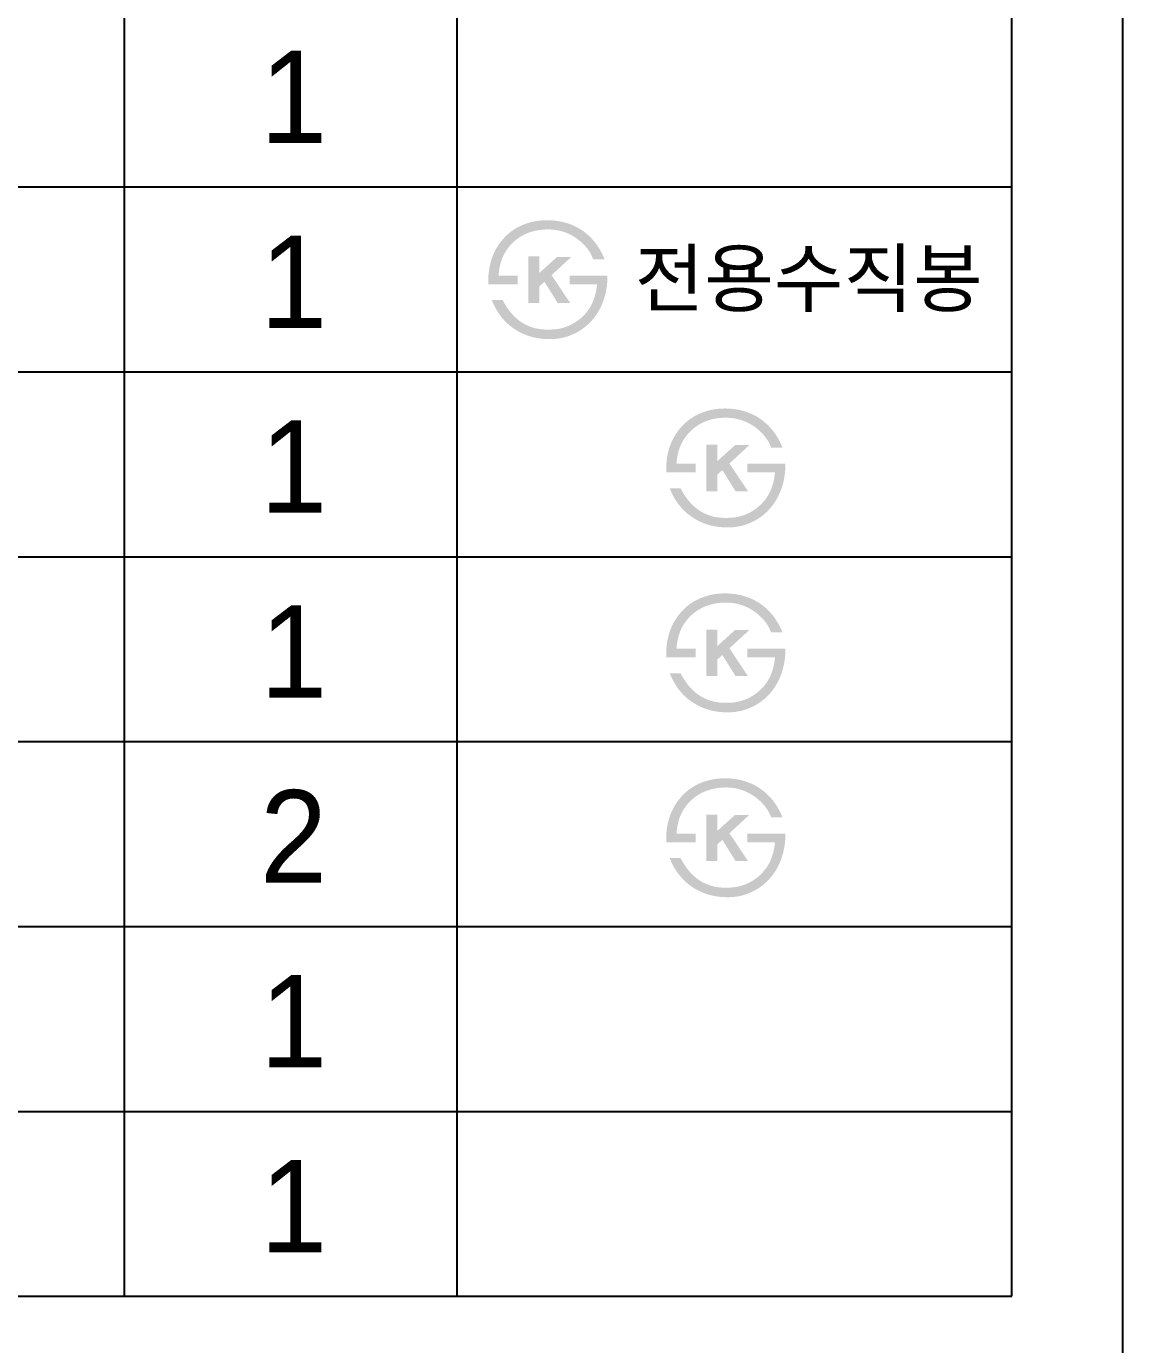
# Model space of a CAD drawing. Header units: millimetres. Extents: x 0 to 5952, y -67 to 2530.
# Drawn here: x 3655.6 to 3952.1, y 1836.9 to 2193.4 of the extents above; entities that cross this region are included whole.
import ezdxf
from ezdxf.enums import TextEntityAlignment as Align

# ---------------------------------------------------------------- set-up
doc = ezdxf.new("R2010")
doc.units = ezdxf.units.MM
doc.header["$MEASUREMENT"] = 0
doc.layers.add('TEXT', color=7, linetype='Continuous')
doc.layers.add('도각라인', color=255, linetype='Continuous')
doc.styles.add('타이틀', font='H2GTRM.TTF', dxfattribs={"height": 25})

msp = doc.modelspace()

# ---------------------------------------------------------------- hatches: boundary and pattern name
at = {"layer": 'TEXT'}
for points in [[(3780.55, 2123.71), (3780.53, 2124.12), (3780.52, 2124.53), (3780.52, 2124.94), (3780.52, 2125.35), (3780.54, 2125.75), (3780.56, 2126.15), (3780.59, 2126.55), (3780.63, 2126.95), (3780.68, 2127.34), (3780.74, 2127.74), (3780.81, 2128.13), (3780.88, 2128.52), (3780.96, 2128.91), (3781.06, 2129.29), (3781.15, 2129.68), (3781.26, 2130.06), (3781.38, 2130.45), (3781.51, 2130.83), (3781.65, 2131.2), (3781.8, 2131.57), (3781.95, 2131.93), (3782.11, 2132.29), (3782.29, 2132.64), (3782.46, 2132.99), (3782.65, 2133.33), (3782.85, 2133.66), (3783.05, 2133.99), (3783.26, 2134.31), (3783.48, 2134.63), (3783.71, 2134.94), (3783.95, 2135.24), (3784.45, 2135.86), (3784.72, 2136.16), (3785, 2136.46), (3785.28, 2136.75), (3785.57, 2137.02), (3785.86, 2137.29), (3786.17, 2137.55), (3786.48, 2137.8), (3786.8, 2138.05), (3787.12, 2138.28), (3787.45, 2138.5), (3787.79, 2138.72), (3788.14, 2138.92), (3788.49, 2139.12), (3788.85, 2139.31), (3789.22, 2139.48), (3789.62, 2139.66), (3790.03, 2139.84), (3790.44, 2139.99), (3790.87, 2140.14), (3791.29, 2140.28), (3791.73, 2140.4), (3792.16, 2140.52), (3792.61, 2140.62), (3793.06, 2140.71), (3793.52, 2140.79), (3793.98, 2140.86), (3794.45, 2140.91), (3794.93, 2140.96), (3795.41, 2140.99), (3795.9, 2141.01), (3796.39, 2141.02), (3797.15, 2141), (3797.53, 2140.98), (3797.9, 2140.95), (3798.27, 2140.92), (3798.63, 2140.88), (3798.99, 2140.83), (3799.35, 2140.78), (3799.7, 2140.72), (3800.05, 2140.66), (3800.39, 2140.59), (3800.73, 2140.51), (3801.07, 2140.42), (3801.4, 2140.33), (3801.73, 2140.24), (3802.06, 2140.13), (3802.38, 2140.02), (3802.7, 2139.91), (3803.01, 2139.79), (3803.32, 2139.66), (3803.63, 2139.52), (3803.93, 2139.38), (3804.23, 2139.23), (3804.53, 2139.08), (3804.82, 2138.92), (3805.11, 2138.75), (3805.39, 2138.58), (3805.67, 2138.4), (3805.95, 2138.22), (3806.22, 2138.02), (3806.49, 2137.82), (3806.75, 2137.62), (3807.17, 2137.27), (3807.58, 2136.92), (3807.98, 2136.54), (3808.36, 2136.16), (3808.73, 2135.76), (3809.09, 2135.35), (3809.43, 2134.92), (3809.76, 2134.48), (3810.08, 2134.02), (3810.39, 2133.55), (3810.69, 2133.07), (3810.97, 2132.58), (3811.24, 2132.07), (3811.49, 2131.54), (3811.74, 2131), (3811.97, 2130.45), (3811.97, 2130.45), (3808.87, 2130.45), (3808.87, 2130.45), (3808.81, 2130.63), (3808.74, 2130.8), (3808.67, 2130.98), (3808.6, 2131.15), (3808.52, 2131.32), (3808.44, 2131.49), (3808.36, 2131.66), (3808.27, 2131.83), (3808.18, 2132), (3808.09, 2132.17), (3807.99, 2132.33), (3807.88, 2132.5), (3807.78, 2132.67), (3807.67, 2132.83), (3807.55, 2132.99), (3807.43, 2133.15), (3807.31, 2133.32), (3807.18, 2133.48), (3806.92, 2133.79), (3806.64, 2134.11), (3806.34, 2134.42), (3806.03, 2134.73), (3805.7, 2135.03), (3805.36, 2135.33), (3805, 2135.63), (3804.77, 2135.81), (3804.54, 2135.98), (3804.3, 2136.15), (3804.07, 2136.31), (3803.83, 2136.46), (3803.59, 2136.61), (3803.35, 2136.76), (3803.1, 2136.89), (3802.86, 2137.03), (3802.61, 2137.15), (3802.36, 2137.28), (3802.1, 2137.39), (3801.85, 2137.5), (3801.6, 2137.61), (3801.34, 2137.7), (3801.08, 2137.8), (3800.82, 2137.89), (3800.55, 2137.97), (3800.29, 2138.04), (3800.02, 2138.11), (3799.75, 2138.18), (3799.48, 2138.24), (3799.21, 2138.29), (3798.93, 2138.34), (3798.66, 2138.38), (3798.38, 2138.42), (3798.1, 2138.45), (3797.81, 2138.47), (3797.53, 2138.49), (3797.24, 2138.51), (3796.96, 2138.52), (3796.67, 2138.52), (3796.32, 2138.52), (3795.97, 2138.51), (3795.63, 2138.49), (3795.3, 2138.47), (3794.97, 2138.44), (3794.64, 2138.4), (3794.31, 2138.36), (3793.99, 2138.31), (3793.67, 2138.26), (3793.36, 2138.19), (3793.05, 2138.13), (3792.74, 2138.05), (3792.44, 2137.97), (3792.14, 2137.88), (3791.84, 2137.79), (3791.55, 2137.69), (3791.26, 2137.58), (3790.98, 2137.46), (3790.7, 2137.34), (3790.42, 2137.22), (3790.15, 2137.08), (3789.88, 2136.94), (3789.61, 2136.79), (3789.35, 2136.64), (3789.09, 2136.48), (3788.84, 2136.32), (3788.59, 2136.14), (3788.34, 2135.96), (3788.1, 2135.78), (3787.86, 2135.58), (3787.62, 2135.39), (3787.39, 2135.18), (3787.16, 2134.96), (3786.93, 2134.74), (3786.71, 2134.51), (3786.5, 2134.28), (3786.29, 2134.05), (3786.09, 2133.81), (3785.9, 2133.56), (3785.72, 2133.32), (3785.54, 2133.06), (3785.36, 2132.81), (3785.2, 2132.55), (3785.04, 2132.28), (3784.89, 2132.01), (3784.74, 2131.74), (3784.61, 2131.46), (3784.47, 2131.18), (3784.35, 2130.89), (3784.23, 2130.6), (3784.12, 2130.3), (3784.02, 2130), (3783.92, 2129.7), (3783.83, 2129.39), (3783.75, 2129.07), (3783.67, 2128.76), (3783.6, 2128.44), (3783.54, 2128.11), (3783.48, 2127.78), (3783.43, 2127.44), (3783.39, 2127.11), (3783.35, 2126.76), (3783.32, 2126.41), (3783.3, 2126.06), (3783.3, 2126.06), (3788.48, 2126.06), (3788.48, 2126.06), (3788.48, 2126.06), (3788.48, 2123.71), (3788.48, 2123.71), (3788.48, 2123.71), (3780.55, 2123.71)], [(3794.31, 2126.75), (3799.11, 2131.1), (3802.98, 2131.1), (3797.61, 2126.15), (3802.64, 2118.65), (3799.26, 2118.65), (3795.7, 2124.35), (3794.31, 2123.11), (3794.31, 2118.65), (3791.36, 2118.65), (3791.36, 2131.22), (3794.31, 2131.22)], [(3812.72, 2126.06), (3812.72, 2125.62), (3812.72, 2125.19), (3812.7, 2124.75), (3812.68, 2124.32), (3812.65, 2123.89), (3812.61, 2123.46), (3812.55, 2123.04), (3812.49, 2122.62), (3812.42, 2122.2), (3812.34, 2121.78), (3812.25, 2121.37), (3812.16, 2120.95), (3812.05, 2120.55), (3811.93, 2120.14), (3811.8, 2119.74), (3811.67, 2119.33), (3811.53, 2118.95), (3811.38, 2118.57), (3811.22, 2118.19), (3811.06, 2117.82), (3810.89, 2117.46), (3810.71, 2117.1), (3810.52, 2116.75), (3810.33, 2116.41), (3810.12, 2116.07), (3809.91, 2115.73), (3809.69, 2115.41), (3809.47, 2115.08), (3809.23, 2114.77), (3808.99, 2114.46), (3808.74, 2114.15), (3808.48, 2113.86), (3808.21, 2113.56), (3807.94, 2113.28), (3807.65, 2113), (3807.37, 2112.74), (3807.08, 2112.48), (3806.78, 2112.23), (3806.48, 2111.99), (3806.17, 2111.76), (3805.85, 2111.53), (3805.53, 2111.32), (3805.21, 2111.11), (3804.88, 2110.91), (3804.54, 2110.72), (3804.2, 2110.54), (3803.85, 2110.37), (3803.49, 2110.2), (3803.13, 2110.04), (3802.76, 2109.89), (3802.38, 2109.74), (3802.01, 2109.61), (3801.63, 2109.49), (3801.25, 2109.38), (3800.86, 2109.28), (3800.48, 2109.19), (3800.09, 2109.11), (3799.69, 2109.04), (3799.3, 2108.98), (3798.9, 2108.94), (3798.5, 2108.9), (3798.09, 2108.87), (3797.68, 2108.86), (3797.27, 2108.85), (3796.61, 2108.86), (3795.95, 2108.88), (3795.31, 2108.93), (3794.67, 2109), (3794.05, 2109.09), (3793.74, 2109.14), (3793.43, 2109.2), (3793.13, 2109.26), (3792.83, 2109.33), (3792.53, 2109.4), (3792.24, 2109.48), (3791.95, 2109.56), (3791.66, 2109.65), (3791.37, 2109.74), (3791.08, 2109.84), (3790.8, 2109.94), (3790.52, 2110.05), (3790.24, 2110.16), (3789.97, 2110.28), (3789.7, 2110.41), (3789.43, 2110.53), (3789.16, 2110.67), (3788.89, 2110.81), (3788.63, 2110.95), (3788.37, 2111.1), (3788.12, 2111.26), (3787.59, 2111.59), (3787.33, 2111.77), (3787.07, 2111.95), (3786.82, 2112.14), (3786.57, 2112.33), (3786.32, 2112.53), (3786.08, 2112.74), (3785.84, 2112.94), (3785.61, 2113.16), (3785.38, 2113.37), (3785.16, 2113.6), (3784.94, 2113.82), (3784.72, 2114.06), (3784.51, 2114.29), (3784.3, 2114.54), (3784.1, 2114.78), (3783.9, 2115.04), (3783.71, 2115.29), (3783.52, 2115.56), (3783.34, 2115.82), (3783.16, 2116.09), (3782.98, 2116.37), (3782.81, 2116.65), (3782.64, 2116.94), (3782.48, 2117.23), (3782.32, 2117.53), (3782.16, 2117.83), (3782.01, 2118.13), (3781.72, 2118.76), (3781.45, 2119.41), (3781.45, 2119.41), (3784.4, 2119.41), (3784.4, 2119.41), (3784.63, 2118.98), (3784.86, 2118.57), (3785.1, 2118.17), (3785.34, 2117.78), (3785.59, 2117.4), (3785.85, 2117.03), (3786.11, 2116.68), (3786.37, 2116.33), (3786.64, 2116), (3786.91, 2115.68), (3787.19, 2115.37), (3787.48, 2115.08), (3787.77, 2114.79), (3788.07, 2114.52), (3788.37, 2114.26), (3788.67, 2114.01), (3788.9, 2113.83), (3789.13, 2113.67), (3789.36, 2113.51), (3789.59, 2113.35), (3789.83, 2113.2), (3790.07, 2113.06), (3790.31, 2112.92), (3790.56, 2112.79), (3790.81, 2112.67), (3791.06, 2112.55), (3791.31, 2112.43), (3791.57, 2112.33), (3791.83, 2112.23), (3792.09, 2112.13), (3792.36, 2112.04), (3792.63, 2111.96), (3792.9, 2111.88), (3793.17, 2111.81), (3793.45, 2111.75), (3793.73, 2111.69), (3794.01, 2111.64), (3794.29, 2111.59), (3794.58, 2111.55), (3794.87, 2111.52), (3795.16, 2111.49), (3795.46, 2111.46), (3795.76, 2111.45), (3796.06, 2111.44), (3796.36, 2111.43), (3796.67, 2111.43), (3796.98, 2111.44), (3797.84, 2111.47), (3798.11, 2111.48), (3798.38, 2111.5), (3798.65, 2111.52), (3798.92, 2111.55), (3799.18, 2111.59), (3799.45, 2111.63), (3799.71, 2111.68), (3799.97, 2111.73), (3800.23, 2111.79), (3800.49, 2111.86), (3800.74, 2111.93), (3800.99, 2112), (3801.25, 2112.08), (3801.5, 2112.17), (3801.75, 2112.26), (3801.99, 2112.36), (3802.24, 2112.46), (3802.48, 2112.57), (3802.72, 2112.68), (3802.96, 2112.8), (3803.2, 2112.93), (3803.44, 2113.06), (3803.67, 2113.19), (3803.91, 2113.34), (3804.14, 2113.48), (3804.37, 2113.64), (3804.6, 2113.8), (3804.82, 2113.96), (3805.05, 2114.13), (3805.27, 2114.31), (3805.53, 2114.52), (3805.78, 2114.74), (3806.02, 2114.97), (3806.25, 2115.2), (3806.48, 2115.44), (3806.7, 2115.68), (3806.91, 2115.92), (3807.12, 2116.17), (3807.32, 2116.43), (3807.51, 2116.69), (3807.7, 2116.96), (3807.87, 2117.23), (3808.04, 2117.5), (3808.21, 2117.79), (3808.36, 2118.07), (3808.51, 2118.36), (3808.65, 2118.66), (3808.79, 2118.96), (3808.91, 2119.27), (3809.03, 2119.58), (3809.15, 2119.9), (3809.25, 2120.22), (3809.35, 2120.54), (3809.44, 2120.88), (3809.53, 2121.21), (3809.61, 2121.55), (3809.68, 2121.9), (3809.74, 2122.25), (3809.79, 2122.61), (3809.84, 2122.97), (3809.88, 2123.34), (3809.92, 2123.71), (3809.92, 2123.71), (3802.49, 2123.71), (3802.49, 2123.71), (3802.49, 2123.71), (3802.49, 2126.06), (3802.49, 2126.06), (3802.49, 2126.06), (3812.72, 2126.06)], [(3828.67, 2072.79), (3828.66, 2073.2), (3828.64, 2073.61), (3828.64, 2074.02), (3828.65, 2074.42), (3828.66, 2074.83), (3828.69, 2075.23), (3828.72, 2075.63), (3828.76, 2076.03), (3828.81, 2076.42), (3828.87, 2076.82), (3828.93, 2077.21), (3829.01, 2077.6), (3829.09, 2077.99), (3829.18, 2078.37), (3829.28, 2078.76), (3829.39, 2079.14), (3829.51, 2079.52), (3829.64, 2079.9), (3829.78, 2080.28), (3829.92, 2080.65), (3830.08, 2081.01), (3830.24, 2081.37), (3830.41, 2081.72), (3830.59, 2082.07), (3830.78, 2082.41), (3830.97, 2082.74), (3831.17, 2083.07), (3831.39, 2083.39), (3831.61, 2083.71), (3831.83, 2084.02), (3832.07, 2084.32), (3832.58, 2084.94), (3832.84, 2085.24), (3833.12, 2085.54), (3833.4, 2085.83), (3833.69, 2086.1), (3833.99, 2086.37), (3834.29, 2086.63), (3834.6, 2086.88), (3834.92, 2087.12), (3835.25, 2087.36), (3835.58, 2087.58), (3835.92, 2087.79), (3836.26, 2088), (3836.62, 2088.2), (3836.98, 2088.38), (3837.34, 2088.56), (3837.75, 2088.74), (3838.15, 2088.91), (3838.57, 2089.07), (3838.99, 2089.22), (3839.42, 2089.36), (3839.85, 2089.48), (3840.29, 2089.59), (3840.73, 2089.7), (3841.19, 2089.79), (3841.64, 2089.87), (3842.11, 2089.93), (3842.58, 2089.99), (3843.05, 2090.03), (3843.53, 2090.07), (3844.02, 2090.09), (3844.52, 2090.1), (3845.28, 2090.08), (3845.65, 2090.06), (3846.02, 2090.03), (3846.39, 2090), (3846.75, 2089.96), (3847.11, 2089.91), (3847.47, 2089.86), (3847.82, 2089.8), (3848.17, 2089.74), (3848.52, 2089.66), (3848.86, 2089.59), (3849.19, 2089.5), (3849.53, 2089.41), (3849.86, 2089.32), (3850.18, 2089.21), (3850.5, 2089.1), (3850.82, 2088.99), (3851.14, 2088.87), (3851.45, 2088.74), (3851.75, 2088.6), (3852.06, 2088.46), (3852.36, 2088.31), (3852.65, 2088.16), (3852.94, 2088), (3853.23, 2087.83), (3853.51, 2087.66), (3853.79, 2087.48), (3854.07, 2087.29), (3854.34, 2087.1), (3854.61, 2086.9), (3854.88, 2086.7), (3855.3, 2086.35), (3855.71, 2086), (3856.1, 2085.62), (3856.48, 2085.24), (3856.85, 2084.84), (3857.21, 2084.42), (3857.56, 2084), (3857.89, 2083.56), (3858.21, 2083.1), (3858.52, 2082.63), (3858.81, 2082.15), (3859.09, 2081.65), (3859.36, 2081.14), (3859.62, 2080.62), (3859.86, 2080.08), (3860.09, 2079.53), (3860.09, 2079.53), (3856.99, 2079.53), (3856.99, 2079.53), (3856.93, 2079.71), (3856.87, 2079.88), (3856.8, 2080.06), (3856.73, 2080.23), (3856.65, 2080.4), (3856.57, 2080.57), (3856.49, 2080.74), (3856.4, 2080.91), (3856.31, 2081.08), (3856.21, 2081.25), (3856.11, 2081.41), (3856.01, 2081.58), (3855.9, 2081.74), (3855.79, 2081.91), (3855.67, 2082.07), (3855.56, 2082.23), (3855.43, 2082.39), (3855.31, 2082.55), (3855.04, 2082.87), (3854.76, 2083.19), (3854.47, 2083.5), (3854.15, 2083.81), (3853.83, 2084.11), (3853.48, 2084.41), (3853.13, 2084.71), (3852.9, 2084.89), (3852.66, 2085.06), (3852.43, 2085.23), (3852.19, 2085.39), (3851.95, 2085.54), (3851.71, 2085.69), (3851.47, 2085.84), (3851.23, 2085.97), (3850.98, 2086.11), (3850.73, 2086.23), (3850.48, 2086.35), (3850.23, 2086.47), (3849.98, 2086.58), (3849.72, 2086.68), (3849.46, 2086.78), (3849.2, 2086.88), (3848.94, 2086.96), (3848.68, 2087.05), (3848.41, 2087.12), (3848.14, 2087.19), (3847.88, 2087.26), (3847.6, 2087.32), (3847.33, 2087.37), (3847.06, 2087.42), (3846.78, 2087.46), (3846.5, 2087.5), (3846.22, 2087.53), (3845.94, 2087.55), (3845.65, 2087.57), (3845.37, 2087.59), (3845.08, 2087.6), (3844.79, 2087.6), (3844.44, 2087.6), (3844.1, 2087.59), (3843.76, 2087.57), (3843.42, 2087.55), (3843.09, 2087.52), (3842.76, 2087.48), (3842.44, 2087.44), (3842.11, 2087.39), (3841.8, 2087.33), (3841.48, 2087.27), (3841.17, 2087.2), (3840.86, 2087.13), (3840.56, 2087.05), (3840.26, 2086.96), (3839.97, 2086.86), (3839.67, 2086.76), (3839.39, 2086.66), (3839.1, 2086.54), (3838.82, 2086.42), (3838.55, 2086.29), (3838.27, 2086.16), (3838, 2086.02), (3837.74, 2085.87), (3837.48, 2085.72), (3837.22, 2085.56), (3836.96, 2085.39), (3836.71, 2085.22), (3836.47, 2085.04), (3836.22, 2084.86), (3835.98, 2084.66), (3835.75, 2084.46), (3835.52, 2084.26), (3835.28, 2084.04), (3835.06, 2083.82), (3834.84, 2083.59), (3834.62, 2083.36), (3834.42, 2083.13), (3834.22, 2082.89), (3834.03, 2082.64), (3833.84, 2082.39), (3833.66, 2082.14), (3833.49, 2081.89), (3833.32, 2081.62), (3833.16, 2081.36), (3833.01, 2081.09), (3832.87, 2080.82), (3832.73, 2080.54), (3832.6, 2080.25), (3832.47, 2079.97), (3832.36, 2079.68), (3832.25, 2079.38), (3832.14, 2079.08), (3832.05, 2078.78), (3831.95, 2078.47), (3831.87, 2078.15), (3831.79, 2077.84), (3831.72, 2077.51), (3831.66, 2077.19), (3831.61, 2076.86), (3831.56, 2076.52), (3831.51, 2076.18), (3831.48, 2075.84), (3831.45, 2075.49), (3831.43, 2075.14), (3831.43, 2075.14), (3836.6, 2075.14), (3836.6, 2075.14), (3836.6, 2075.14), (3836.6, 2072.79), (3836.6, 2072.79), (3836.6, 2072.79), (3828.68, 2072.79)], [(3842.43, 2075.83), (3847.24, 2080.18), (3851.1, 2080.18), (3845.73, 2075.23), (3850.76, 2067.72), (3847.39, 2067.72), (3843.82, 2073.43), (3842.43, 2072.19), (3842.43, 2067.72), (3839.48, 2067.72), (3839.48, 2080.29), (3842.43, 2080.29)], [(3860.84, 2075.14), (3860.85, 2074.7), (3860.84, 2074.26), (3860.83, 2073.83), (3860.81, 2073.4), (3860.77, 2072.97), (3860.73, 2072.54), (3860.68, 2072.12), (3860.62, 2071.69), (3860.55, 2071.28), (3860.47, 2070.86), (3860.38, 2070.44), (3860.28, 2070.03), (3860.17, 2069.62), (3860.06, 2069.22), (3859.93, 2068.81), (3859.79, 2068.41), (3859.65, 2068.03), (3859.5, 2067.65), (3859.35, 2067.27), (3859.19, 2066.9), (3859.01, 2066.54), (3858.83, 2066.18), (3858.65, 2065.83), (3858.45, 2065.49), (3858.25, 2065.15), (3858.04, 2064.81), (3857.82, 2064.49), (3857.59, 2064.16), (3857.36, 2063.85), (3857.11, 2063.54), (3856.86, 2063.23), (3856.6, 2062.93), (3856.33, 2062.64), (3856.06, 2062.36), (3855.78, 2062.08), (3855.49, 2061.82), (3855.2, 2061.56), (3854.9, 2061.31), (3854.6, 2061.07), (3854.29, 2060.84), (3853.98, 2060.61), (3853.66, 2060.4), (3853.33, 2060.19), (3853, 2059.99), (3852.66, 2059.8), (3852.32, 2059.62), (3851.97, 2059.45), (3851.62, 2059.28), (3851.25, 2059.12), (3850.88, 2058.97), (3850.51, 2058.82), (3850.13, 2058.69), (3849.75, 2058.57), (3849.37, 2058.46), (3848.99, 2058.36), (3848.6, 2058.27), (3848.21, 2058.19), (3847.82, 2058.12), (3847.42, 2058.06), (3847.02, 2058.02), (3846.62, 2057.98), (3846.22, 2057.95), (3845.81, 2057.94), (3845.4, 2057.93), (3844.73, 2057.94), (3844.08, 2057.96), (3843.43, 2058.01), (3842.8, 2058.08), (3842.17, 2058.17), (3841.86, 2058.22), (3841.56, 2058.28), (3841.26, 2058.34), (3840.96, 2058.4), (3840.66, 2058.48), (3840.36, 2058.55), (3840.07, 2058.64), (3839.78, 2058.73), (3839.49, 2058.82), (3839.21, 2058.92), (3838.92, 2059.02), (3838.64, 2059.13), (3838.37, 2059.24), (3838.09, 2059.36), (3837.82, 2059.48), (3837.55, 2059.61), (3837.28, 2059.75), (3837.02, 2059.89), (3836.76, 2060.03), (3836.5, 2060.18), (3836.24, 2060.34), (3835.72, 2060.67), (3835.45, 2060.85), (3835.2, 2061.03), (3834.94, 2061.22), (3834.69, 2061.41), (3834.45, 2061.61), (3834.2, 2061.81), (3833.97, 2062.02), (3833.73, 2062.24), (3833.51, 2062.45), (3833.28, 2062.68), (3833.06, 2062.9), (3832.85, 2063.14), (3832.64, 2063.37), (3832.43, 2063.62), (3832.23, 2063.86), (3832.03, 2064.12), (3831.84, 2064.37), (3831.65, 2064.63), (3831.46, 2064.9), (3831.28, 2065.17), (3831.1, 2065.45), (3830.93, 2065.73), (3830.76, 2066.02), (3830.6, 2066.31), (3830.44, 2066.61), (3830.29, 2066.91), (3830.13, 2067.21), (3829.85, 2067.84), (3829.58, 2068.49), (3829.58, 2068.49), (3832.53, 2068.49), (3832.53, 2068.49), (3832.75, 2068.06), (3832.99, 2067.65), (3833.23, 2067.25), (3833.47, 2066.86), (3833.72, 2066.48), (3833.97, 2066.11), (3834.23, 2065.75), (3834.49, 2065.41), (3834.76, 2065.08), (3835.04, 2064.76), (3835.32, 2064.45), (3835.6, 2064.15), (3835.89, 2063.87), (3836.19, 2063.6), (3836.49, 2063.33), (3836.8, 2063.08), (3837.02, 2062.91), (3837.25, 2062.74), (3837.48, 2062.58), (3837.72, 2062.43), (3837.96, 2062.28), (3838.2, 2062.14), (3838.44, 2062), (3838.68, 2061.87), (3838.93, 2061.74), (3839.18, 2061.63), (3839.44, 2061.51), (3839.7, 2061.41), (3839.95, 2061.31), (3840.22, 2061.21), (3840.48, 2061.12), (3840.75, 2061.04), (3841.02, 2060.96), (3841.29, 2060.89), (3841.57, 2060.83), (3841.85, 2060.77), (3842.13, 2060.72), (3842.42, 2060.67), (3842.7, 2060.63), (3842.99, 2060.59), (3843.29, 2060.57), (3843.58, 2060.54), (3843.88, 2060.53), (3844.18, 2060.52), (3844.49, 2060.51), (3844.79, 2060.51), (3845.1, 2060.52), (3845.96, 2060.54), (3846.24, 2060.56), (3846.51, 2060.58), (3846.78, 2060.6), (3847.04, 2060.63), (3847.31, 2060.67), (3847.57, 2060.71), (3847.83, 2060.76), (3848.09, 2060.81), (3848.35, 2060.87), (3848.61, 2060.93), (3848.87, 2061), (3849.12, 2061.08), (3849.37, 2061.16), (3849.62, 2061.25), (3849.87, 2061.34), (3850.12, 2061.44), (3850.36, 2061.54), (3850.61, 2061.65), (3850.85, 2061.76), (3851.09, 2061.88), (3851.33, 2062.01), (3851.56, 2062.14), (3851.8, 2062.27), (3852.03, 2062.42), (3852.26, 2062.56), (3852.49, 2062.72), (3852.72, 2062.88), (3852.95, 2063.04), (3853.17, 2063.21), (3853.4, 2063.38), (3853.65, 2063.6), (3853.9, 2063.82), (3854.14, 2064.05), (3854.38, 2064.28), (3854.6, 2064.51), (3854.82, 2064.76), (3855.04, 2065), (3855.24, 2065.25), (3855.44, 2065.51), (3855.64, 2065.77), (3855.82, 2066.04), (3856, 2066.31), (3856.17, 2066.58), (3856.33, 2066.86), (3856.49, 2067.15), (3856.64, 2067.44), (3856.78, 2067.74), (3856.91, 2068.04), (3857.04, 2068.35), (3857.16, 2068.66), (3857.27, 2068.97), (3857.38, 2069.3), (3857.48, 2069.62), (3857.57, 2069.95), (3857.65, 2070.29), (3857.73, 2070.63), (3857.8, 2070.98), (3857.86, 2071.33), (3857.92, 2071.69), (3857.97, 2072.05), (3858.01, 2072.42), (3858.04, 2072.79), (3858.04, 2072.79), (3850.61, 2072.79), (3850.61, 2072.79), (3850.61, 2072.79), (3850.61, 2075.14), (3850.61, 2075.14), (3850.61, 2075.14), (3860.84, 2075.14)], [(3828.67, 2022.79), (3828.66, 2023.2), (3828.64, 2023.61), (3828.64, 2024.02), (3828.65, 2024.42), (3828.66, 2024.83), (3828.69, 2025.23), (3828.72, 2025.63), (3828.76, 2026.03), (3828.81, 2026.42), (3828.87, 2026.82), (3828.93, 2027.21), (3829.01, 2027.6), (3829.09, 2027.99), (3829.18, 2028.37), (3829.28, 2028.76), (3829.39, 2029.14), (3829.51, 2029.52), (3829.64, 2029.9), (3829.78, 2030.28), (3829.92, 2030.65), (3830.08, 2031.01), (3830.24, 2031.37), (3830.41, 2031.72), (3830.59, 2032.07), (3830.78, 2032.41), (3830.97, 2032.74), (3831.17, 2033.07), (3831.39, 2033.39), (3831.61, 2033.71), (3831.83, 2034.02), (3832.07, 2034.32), (3832.58, 2034.94), (3832.84, 2035.24), (3833.12, 2035.54), (3833.4, 2035.83), (3833.69, 2036.1), (3833.99, 2036.37), (3834.29, 2036.63), (3834.6, 2036.88), (3834.92, 2037.12), (3835.25, 2037.36), (3835.58, 2037.58), (3835.92, 2037.79), (3836.26, 2038), (3836.62, 2038.2), (3836.98, 2038.38), (3837.34, 2038.56), (3837.75, 2038.74), (3838.15, 2038.91), (3838.57, 2039.07), (3838.99, 2039.22), (3839.42, 2039.36), (3839.85, 2039.48), (3840.29, 2039.59), (3840.73, 2039.7), (3841.19, 2039.79), (3841.64, 2039.87), (3842.11, 2039.93), (3842.58, 2039.99), (3843.05, 2040.03), (3843.53, 2040.07), (3844.02, 2040.09), (3844.52, 2040.1), (3845.28, 2040.08), (3845.65, 2040.06), (3846.02, 2040.03), (3846.39, 2040), (3846.75, 2039.96), (3847.11, 2039.91), (3847.47, 2039.86), (3847.82, 2039.8), (3848.17, 2039.74), (3848.52, 2039.66), (3848.86, 2039.59), (3849.19, 2039.5), (3849.53, 2039.41), (3849.86, 2039.32), (3850.18, 2039.21), (3850.5, 2039.1), (3850.82, 2038.99), (3851.14, 2038.87), (3851.45, 2038.74), (3851.75, 2038.6), (3852.06, 2038.46), (3852.36, 2038.31), (3852.65, 2038.16), (3852.94, 2038), (3853.23, 2037.83), (3853.51, 2037.66), (3853.79, 2037.48), (3854.07, 2037.29), (3854.34, 2037.1), (3854.61, 2036.9), (3854.88, 2036.7), (3855.3, 2036.35), (3855.71, 2036), (3856.1, 2035.62), (3856.48, 2035.24), (3856.85, 2034.84), (3857.21, 2034.42), (3857.56, 2034), (3857.89, 2033.56), (3858.21, 2033.1), (3858.52, 2032.63), (3858.81, 2032.15), (3859.09, 2031.65), (3859.36, 2031.14), (3859.62, 2030.62), (3859.86, 2030.08), (3860.09, 2029.53), (3860.09, 2029.53), (3856.99, 2029.53), (3856.99, 2029.53), (3856.93, 2029.71), (3856.87, 2029.88), (3856.8, 2030.06), (3856.73, 2030.23), (3856.65, 2030.4), (3856.57, 2030.57), (3856.49, 2030.74), (3856.4, 2030.91), (3856.31, 2031.08), (3856.21, 2031.25), (3856.11, 2031.41), (3856.01, 2031.58), (3855.9, 2031.74), (3855.79, 2031.91), (3855.67, 2032.07), (3855.56, 2032.23), (3855.43, 2032.39), (3855.31, 2032.55), (3855.04, 2032.87), (3854.76, 2033.19), (3854.47, 2033.5), (3854.15, 2033.81), (3853.83, 2034.11), (3853.48, 2034.41), (3853.13, 2034.71), (3852.9, 2034.89), (3852.66, 2035.06), (3852.43, 2035.23), (3852.19, 2035.39), (3851.95, 2035.54), (3851.71, 2035.69), (3851.47, 2035.84), (3851.23, 2035.97), (3850.98, 2036.11), (3850.73, 2036.23), (3850.48, 2036.35), (3850.23, 2036.47), (3849.98, 2036.58), (3849.72, 2036.68), (3849.46, 2036.78), (3849.2, 2036.88), (3848.94, 2036.96), (3848.68, 2037.05), (3848.41, 2037.12), (3848.14, 2037.19), (3847.88, 2037.26), (3847.6, 2037.32), (3847.33, 2037.37), (3847.06, 2037.42), (3846.78, 2037.46), (3846.5, 2037.5), (3846.22, 2037.53), (3845.94, 2037.55), (3845.65, 2037.57), (3845.37, 2037.59), (3845.08, 2037.6), (3844.79, 2037.6), (3844.44, 2037.6), (3844.1, 2037.59), (3843.76, 2037.57), (3843.42, 2037.55), (3843.09, 2037.52), (3842.76, 2037.48), (3842.44, 2037.44), (3842.11, 2037.39), (3841.8, 2037.33), (3841.48, 2037.27), (3841.17, 2037.2), (3840.86, 2037.13), (3840.56, 2037.05), (3840.26, 2036.96), (3839.97, 2036.86), (3839.67, 2036.76), (3839.39, 2036.66), (3839.1, 2036.54), (3838.82, 2036.42), (3838.55, 2036.29), (3838.27, 2036.16), (3838, 2036.02), (3837.74, 2035.87), (3837.48, 2035.72), (3837.22, 2035.56), (3836.96, 2035.39), (3836.71, 2035.22), (3836.47, 2035.04), (3836.22, 2034.86), (3835.98, 2034.66), (3835.75, 2034.46), (3835.52, 2034.26), (3835.28, 2034.04), (3835.06, 2033.82), (3834.84, 2033.59), (3834.62, 2033.36), (3834.42, 2033.13), (3834.22, 2032.89), (3834.03, 2032.64), (3833.84, 2032.39), (3833.66, 2032.14), (3833.49, 2031.89), (3833.32, 2031.62), (3833.16, 2031.36), (3833.01, 2031.09), (3832.87, 2030.82), (3832.73, 2030.54), (3832.6, 2030.25), (3832.47, 2029.97), (3832.36, 2029.68), (3832.25, 2029.38), (3832.14, 2029.08), (3832.05, 2028.78), (3831.95, 2028.47), (3831.87, 2028.15), (3831.79, 2027.84), (3831.72, 2027.51), (3831.66, 2027.19), (3831.61, 2026.86), (3831.56, 2026.52), (3831.51, 2026.18), (3831.48, 2025.84), (3831.45, 2025.49), (3831.43, 2025.14), (3831.43, 2025.14), (3836.6, 2025.14), (3836.6, 2025.14), (3836.6, 2025.14), (3836.6, 2022.79), (3836.6, 2022.79), (3836.6, 2022.79), (3828.68, 2022.79)], [(3842.43, 2025.83), (3847.24, 2030.18), (3851.1, 2030.18), (3845.73, 2025.23), (3850.76, 2017.72), (3847.39, 2017.72), (3843.82, 2023.43), (3842.43, 2022.19), (3842.43, 2017.72), (3839.48, 2017.72), (3839.48, 2030.29), (3842.43, 2030.29)], [(3860.84, 2025.14), (3860.85, 2024.7), (3860.84, 2024.26), (3860.83, 2023.83), (3860.81, 2023.4), (3860.77, 2022.97), (3860.73, 2022.54), (3860.68, 2022.12), (3860.62, 2021.69), (3860.55, 2021.28), (3860.47, 2020.86), (3860.38, 2020.44), (3860.28, 2020.03), (3860.17, 2019.62), (3860.06, 2019.22), (3859.93, 2018.81), (3859.79, 2018.41), (3859.65, 2018.03), (3859.5, 2017.65), (3859.35, 2017.27), (3859.19, 2016.9), (3859.01, 2016.54), (3858.83, 2016.18), (3858.65, 2015.83), (3858.45, 2015.49), (3858.25, 2015.15), (3858.04, 2014.81), (3857.82, 2014.49), (3857.59, 2014.16), (3857.36, 2013.85), (3857.11, 2013.54), (3856.86, 2013.23), (3856.6, 2012.93), (3856.33, 2012.64), (3856.06, 2012.36), (3855.78, 2012.08), (3855.49, 2011.82), (3855.2, 2011.56), (3854.9, 2011.31), (3854.6, 2011.07), (3854.29, 2010.84), (3853.98, 2010.61), (3853.66, 2010.4), (3853.33, 2010.19), (3853, 2009.99), (3852.66, 2009.8), (3852.32, 2009.62), (3851.97, 2009.45), (3851.62, 2009.28), (3851.25, 2009.12), (3850.88, 2008.97), (3850.51, 2008.82), (3850.13, 2008.69), (3849.75, 2008.57), (3849.37, 2008.46), (3848.99, 2008.36), (3848.6, 2008.27), (3848.21, 2008.19), (3847.82, 2008.12), (3847.42, 2008.06), (3847.02, 2008.02), (3846.62, 2007.98), (3846.22, 2007.95), (3845.81, 2007.94), (3845.4, 2007.93), (3844.73, 2007.94), (3844.08, 2007.96), (3843.43, 2008.01), (3842.8, 2008.08), (3842.17, 2008.17), (3841.86, 2008.22), (3841.56, 2008.28), (3841.26, 2008.34), (3840.96, 2008.4), (3840.66, 2008.48), (3840.36, 2008.55), (3840.07, 2008.64), (3839.78, 2008.73), (3839.49, 2008.82), (3839.21, 2008.92), (3838.92, 2009.02), (3838.64, 2009.13), (3838.37, 2009.24), (3838.09, 2009.36), (3837.82, 2009.48), (3837.55, 2009.61), (3837.28, 2009.75), (3837.02, 2009.89), (3836.76, 2010.03), (3836.5, 2010.18), (3836.24, 2010.34), (3835.72, 2010.67), (3835.45, 2010.85), (3835.2, 2011.03), (3834.94, 2011.22), (3834.69, 2011.41), (3834.45, 2011.61), (3834.2, 2011.81), (3833.97, 2012.02), (3833.73, 2012.24), (3833.51, 2012.45), (3833.28, 2012.68), (3833.06, 2012.9), (3832.85, 2013.14), (3832.64, 2013.37), (3832.43, 2013.62), (3832.23, 2013.86), (3832.03, 2014.12), (3831.84, 2014.37), (3831.65, 2014.63), (3831.46, 2014.9), (3831.28, 2015.17), (3831.1, 2015.45), (3830.93, 2015.73), (3830.76, 2016.02), (3830.6, 2016.31), (3830.44, 2016.61), (3830.29, 2016.91), (3830.13, 2017.21), (3829.85, 2017.84), (3829.58, 2018.49), (3829.58, 2018.49), (3832.53, 2018.49), (3832.53, 2018.49), (3832.75, 2018.06), (3832.99, 2017.65), (3833.23, 2017.25), (3833.47, 2016.86), (3833.72, 2016.48), (3833.97, 2016.11), (3834.23, 2015.75), (3834.49, 2015.41), (3834.76, 2015.08), (3835.04, 2014.76), (3835.32, 2014.45), (3835.6, 2014.15), (3835.89, 2013.87), (3836.19, 2013.6), (3836.49, 2013.33), (3836.8, 2013.08), (3837.02, 2012.91), (3837.25, 2012.74), (3837.48, 2012.58), (3837.72, 2012.43), (3837.96, 2012.28), (3838.2, 2012.14), (3838.44, 2012), (3838.68, 2011.87), (3838.93, 2011.74), (3839.18, 2011.63), (3839.44, 2011.51), (3839.7, 2011.41), (3839.95, 2011.31), (3840.22, 2011.21), (3840.48, 2011.12), (3840.75, 2011.04), (3841.02, 2010.96), (3841.29, 2010.89), (3841.57, 2010.83), (3841.85, 2010.77), (3842.13, 2010.72), (3842.42, 2010.67), (3842.7, 2010.63), (3842.99, 2010.59), (3843.29, 2010.57), (3843.58, 2010.54), (3843.88, 2010.53), (3844.18, 2010.52), (3844.49, 2010.51), (3844.79, 2010.51), (3845.1, 2010.52), (3845.96, 2010.54), (3846.24, 2010.56), (3846.51, 2010.58), (3846.78, 2010.6), (3847.04, 2010.63), (3847.31, 2010.67), (3847.57, 2010.71), (3847.83, 2010.76), (3848.09, 2010.81), (3848.35, 2010.87), (3848.61, 2010.93), (3848.87, 2011), (3849.12, 2011.08), (3849.37, 2011.16), (3849.62, 2011.25), (3849.87, 2011.34), (3850.12, 2011.44), (3850.36, 2011.54), (3850.61, 2011.65), (3850.85, 2011.76), (3851.09, 2011.88), (3851.33, 2012.01), (3851.56, 2012.14), (3851.8, 2012.27), (3852.03, 2012.42), (3852.26, 2012.56), (3852.49, 2012.72), (3852.72, 2012.88), (3852.95, 2013.04), (3853.17, 2013.21), (3853.4, 2013.38), (3853.65, 2013.6), (3853.9, 2013.82), (3854.14, 2014.05), (3854.38, 2014.28), (3854.6, 2014.51), (3854.82, 2014.76), (3855.04, 2015), (3855.24, 2015.25), (3855.44, 2015.51), (3855.64, 2015.77), (3855.82, 2016.04), (3856, 2016.31), (3856.17, 2016.58), (3856.33, 2016.86), (3856.49, 2017.15), (3856.64, 2017.44), (3856.78, 2017.74), (3856.91, 2018.04), (3857.04, 2018.35), (3857.16, 2018.66), (3857.27, 2018.97), (3857.38, 2019.3), (3857.48, 2019.62), (3857.57, 2019.95), (3857.65, 2020.29), (3857.73, 2020.63), (3857.8, 2020.98), (3857.86, 2021.33), (3857.92, 2021.69), (3857.97, 2022.05), (3858.01, 2022.42), (3858.04, 2022.79), (3858.04, 2022.79), (3850.61, 2022.79), (3850.61, 2022.79), (3850.61, 2022.79), (3850.61, 2025.14), (3850.61, 2025.14), (3850.61, 2025.14), (3860.84, 2025.14)], [(3828.67, 1972.79), (3828.66, 1973.2), (3828.64, 1973.61), (3828.64, 1974.02), (3828.65, 1974.42), (3828.66, 1974.83), (3828.69, 1975.23), (3828.72, 1975.63), (3828.76, 1976.03), (3828.81, 1976.42), (3828.87, 1976.82), (3828.93, 1977.21), (3829.01, 1977.6), (3829.09, 1977.99), (3829.18, 1978.37), (3829.28, 1978.76), (3829.39, 1979.14), (3829.51, 1979.52), (3829.64, 1979.9), (3829.78, 1980.28), (3829.92, 1980.65), (3830.08, 1981.01), (3830.24, 1981.37), (3830.41, 1981.72), (3830.59, 1982.07), (3830.78, 1982.41), (3830.97, 1982.74), (3831.17, 1983.07), (3831.39, 1983.39), (3831.61, 1983.71), (3831.83, 1984.02), (3832.07, 1984.32), (3832.58, 1984.94), (3832.84, 1985.24), (3833.12, 1985.54), (3833.4, 1985.83), (3833.69, 1986.1), (3833.99, 1986.37), (3834.29, 1986.63), (3834.6, 1986.88), (3834.92, 1987.12), (3835.25, 1987.36), (3835.58, 1987.58), (3835.92, 1987.79), (3836.26, 1988), (3836.62, 1988.2), (3836.98, 1988.38), (3837.34, 1988.56), (3837.75, 1988.74), (3838.15, 1988.91), (3838.57, 1989.07), (3838.99, 1989.22), (3839.42, 1989.36), (3839.85, 1989.48), (3840.29, 1989.59), (3840.73, 1989.7), (3841.19, 1989.79), (3841.64, 1989.87), (3842.11, 1989.93), (3842.58, 1989.99), (3843.05, 1990.03), (3843.53, 1990.07), (3844.02, 1990.09), (3844.52, 1990.1), (3845.28, 1990.08), (3845.65, 1990.06), (3846.02, 1990.03), (3846.39, 1990), (3846.75, 1989.96), (3847.11, 1989.91), (3847.47, 1989.86), (3847.82, 1989.8), (3848.17, 1989.74), (3848.52, 1989.66), (3848.86, 1989.59), (3849.19, 1989.5), (3849.53, 1989.41), (3849.86, 1989.32), (3850.18, 1989.21), (3850.5, 1989.1), (3850.82, 1988.99), (3851.14, 1988.87), (3851.45, 1988.74), (3851.75, 1988.6), (3852.06, 1988.46), (3852.36, 1988.31), (3852.65, 1988.16), (3852.94, 1988), (3853.23, 1987.83), (3853.51, 1987.66), (3853.79, 1987.48), (3854.07, 1987.29), (3854.34, 1987.1), (3854.61, 1986.9), (3854.88, 1986.7), (3855.3, 1986.35), (3855.71, 1986), (3856.1, 1985.62), (3856.48, 1985.24), (3856.85, 1984.84), (3857.21, 1984.42), (3857.56, 1984), (3857.89, 1983.56), (3858.21, 1983.1), (3858.52, 1982.63), (3858.81, 1982.15), (3859.09, 1981.65), (3859.36, 1981.14), (3859.62, 1980.62), (3859.86, 1980.08), (3860.09, 1979.53), (3860.09, 1979.53), (3856.99, 1979.53), (3856.99, 1979.53), (3856.93, 1979.71), (3856.87, 1979.88), (3856.8, 1980.06), (3856.73, 1980.23), (3856.65, 1980.4), (3856.57, 1980.57), (3856.49, 1980.74), (3856.4, 1980.91), (3856.31, 1981.08), (3856.21, 1981.25), (3856.11, 1981.41), (3856.01, 1981.58), (3855.9, 1981.74), (3855.79, 1981.91), (3855.67, 1982.07), (3855.56, 1982.23), (3855.43, 1982.39), (3855.31, 1982.55), (3855.04, 1982.87), (3854.76, 1983.19), (3854.47, 1983.5), (3854.15, 1983.81), (3853.83, 1984.11), (3853.48, 1984.41), (3853.13, 1984.71), (3852.9, 1984.89), (3852.66, 1985.06), (3852.43, 1985.23), (3852.19, 1985.39), (3851.95, 1985.54), (3851.71, 1985.69), (3851.47, 1985.84), (3851.23, 1985.97), (3850.98, 1986.11), (3850.73, 1986.23), (3850.48, 1986.35), (3850.23, 1986.47), (3849.98, 1986.58), (3849.72, 1986.68), (3849.46, 1986.78), (3849.2, 1986.88), (3848.94, 1986.96), (3848.68, 1987.05), (3848.41, 1987.12), (3848.14, 1987.19), (3847.88, 1987.26), (3847.6, 1987.32), (3847.33, 1987.37), (3847.06, 1987.42), (3846.78, 1987.46), (3846.5, 1987.5), (3846.22, 1987.53), (3845.94, 1987.55), (3845.65, 1987.57), (3845.37, 1987.59), (3845.08, 1987.6), (3844.79, 1987.6), (3844.44, 1987.6), (3844.1, 1987.59), (3843.76, 1987.57), (3843.42, 1987.55), (3843.09, 1987.52), (3842.76, 1987.48), (3842.44, 1987.44), (3842.11, 1987.39), (3841.8, 1987.33), (3841.48, 1987.27), (3841.17, 1987.2), (3840.86, 1987.13), (3840.56, 1987.05), (3840.26, 1986.96), (3839.97, 1986.86), (3839.67, 1986.76), (3839.39, 1986.66), (3839.1, 1986.54), (3838.82, 1986.42), (3838.55, 1986.29), (3838.27, 1986.16), (3838, 1986.02), (3837.74, 1985.87), (3837.48, 1985.72), (3837.22, 1985.56), (3836.96, 1985.39), (3836.71, 1985.22), (3836.47, 1985.04), (3836.22, 1984.86), (3835.98, 1984.66), (3835.75, 1984.46), (3835.52, 1984.26), (3835.28, 1984.04), (3835.06, 1983.82), (3834.84, 1983.59), (3834.62, 1983.36), (3834.42, 1983.13), (3834.22, 1982.89), (3834.03, 1982.64), (3833.84, 1982.39), (3833.66, 1982.14), (3833.49, 1981.89), (3833.32, 1981.62), (3833.16, 1981.36), (3833.01, 1981.09), (3832.87, 1980.82), (3832.73, 1980.54), (3832.6, 1980.25), (3832.47, 1979.97), (3832.36, 1979.68), (3832.25, 1979.38), (3832.14, 1979.08), (3832.05, 1978.78), (3831.95, 1978.47), (3831.87, 1978.15), (3831.79, 1977.84), (3831.72, 1977.51), (3831.66, 1977.19), (3831.61, 1976.86), (3831.56, 1976.52), (3831.51, 1976.18), (3831.48, 1975.84), (3831.45, 1975.49), (3831.43, 1975.14), (3831.43, 1975.14), (3836.6, 1975.14), (3836.6, 1975.14), (3836.6, 1975.14), (3836.6, 1972.79), (3836.6, 1972.79), (3836.6, 1972.79), (3828.68, 1972.79)], [(3842.43, 1975.83), (3847.24, 1980.18), (3851.1, 1980.18), (3845.73, 1975.23), (3850.76, 1967.72), (3847.39, 1967.72), (3843.82, 1973.43), (3842.43, 1972.19), (3842.43, 1967.72), (3839.48, 1967.72), (3839.48, 1980.29), (3842.43, 1980.29)], [(3860.84, 1975.14), (3860.85, 1974.7), (3860.84, 1974.26), (3860.83, 1973.83), (3860.81, 1973.4), (3860.77, 1972.97), (3860.73, 1972.54), (3860.68, 1972.12), (3860.62, 1971.69), (3860.55, 1971.28), (3860.47, 1970.86), (3860.38, 1970.44), (3860.28, 1970.03), (3860.17, 1969.62), (3860.06, 1969.22), (3859.93, 1968.81), (3859.79, 1968.41), (3859.65, 1968.03), (3859.5, 1967.65), (3859.35, 1967.27), (3859.19, 1966.9), (3859.01, 1966.54), (3858.83, 1966.18), (3858.65, 1965.83), (3858.45, 1965.49), (3858.25, 1965.15), (3858.04, 1964.81), (3857.82, 1964.49), (3857.59, 1964.16), (3857.36, 1963.85), (3857.11, 1963.54), (3856.86, 1963.23), (3856.6, 1962.93), (3856.33, 1962.64), (3856.06, 1962.36), (3855.78, 1962.08), (3855.49, 1961.82), (3855.2, 1961.56), (3854.9, 1961.31), (3854.6, 1961.07), (3854.29, 1960.84), (3853.98, 1960.61), (3853.66, 1960.4), (3853.33, 1960.19), (3853, 1959.99), (3852.66, 1959.8), (3852.32, 1959.62), (3851.97, 1959.45), (3851.62, 1959.28), (3851.25, 1959.12), (3850.88, 1958.97), (3850.51, 1958.82), (3850.13, 1958.69), (3849.75, 1958.57), (3849.37, 1958.46), (3848.99, 1958.36), (3848.6, 1958.27), (3848.21, 1958.19), (3847.82, 1958.12), (3847.42, 1958.06), (3847.02, 1958.02), (3846.62, 1957.98), (3846.22, 1957.95), (3845.81, 1957.94), (3845.4, 1957.93), (3844.73, 1957.94), (3844.08, 1957.96), (3843.43, 1958.01), (3842.8, 1958.08), (3842.17, 1958.17), (3841.86, 1958.22), (3841.56, 1958.28), (3841.26, 1958.34), (3840.96, 1958.4), (3840.66, 1958.48), (3840.36, 1958.55), (3840.07, 1958.64), (3839.78, 1958.73), (3839.49, 1958.82), (3839.21, 1958.92), (3838.92, 1959.02), (3838.64, 1959.13), (3838.37, 1959.24), (3838.09, 1959.36), (3837.82, 1959.48), (3837.55, 1959.61), (3837.28, 1959.75), (3837.02, 1959.89), (3836.76, 1960.03), (3836.5, 1960.18), (3836.24, 1960.34), (3835.72, 1960.67), (3835.45, 1960.85), (3835.2, 1961.03), (3834.94, 1961.22), (3834.69, 1961.41), (3834.45, 1961.61), (3834.2, 1961.81), (3833.97, 1962.02), (3833.73, 1962.24), (3833.51, 1962.45), (3833.28, 1962.68), (3833.06, 1962.9), (3832.85, 1963.14), (3832.64, 1963.37), (3832.43, 1963.62), (3832.23, 1963.86), (3832.03, 1964.12), (3831.84, 1964.37), (3831.65, 1964.63), (3831.46, 1964.9), (3831.28, 1965.17), (3831.1, 1965.45), (3830.93, 1965.73), (3830.76, 1966.02), (3830.6, 1966.31), (3830.44, 1966.61), (3830.29, 1966.91), (3830.13, 1967.21), (3829.85, 1967.84), (3829.58, 1968.49), (3829.58, 1968.49), (3832.53, 1968.49), (3832.53, 1968.49), (3832.75, 1968.06), (3832.99, 1967.65), (3833.23, 1967.25), (3833.47, 1966.86), (3833.72, 1966.48), (3833.97, 1966.11), (3834.23, 1965.75), (3834.49, 1965.41), (3834.76, 1965.08), (3835.04, 1964.76), (3835.32, 1964.45), (3835.6, 1964.15), (3835.89, 1963.87), (3836.19, 1963.6), (3836.49, 1963.33), (3836.8, 1963.08), (3837.02, 1962.91), (3837.25, 1962.74), (3837.48, 1962.58), (3837.72, 1962.43), (3837.96, 1962.28), (3838.2, 1962.14), (3838.44, 1962), (3838.68, 1961.87), (3838.93, 1961.74), (3839.18, 1961.63), (3839.44, 1961.51), (3839.7, 1961.41), (3839.95, 1961.31), (3840.22, 1961.21), (3840.48, 1961.12), (3840.75, 1961.04), (3841.02, 1960.96), (3841.29, 1960.89), (3841.57, 1960.83), (3841.85, 1960.77), (3842.13, 1960.72), (3842.42, 1960.67), (3842.7, 1960.63), (3842.99, 1960.59), (3843.29, 1960.57), (3843.58, 1960.54), (3843.88, 1960.53), (3844.18, 1960.52), (3844.49, 1960.51), (3844.79, 1960.51), (3845.1, 1960.52), (3845.96, 1960.54), (3846.24, 1960.56), (3846.51, 1960.58), (3846.78, 1960.6), (3847.04, 1960.63), (3847.31, 1960.67), (3847.57, 1960.71), (3847.83, 1960.76), (3848.09, 1960.81), (3848.35, 1960.87), (3848.61, 1960.93), (3848.87, 1961), (3849.12, 1961.08), (3849.37, 1961.16), (3849.62, 1961.25), (3849.87, 1961.34), (3850.12, 1961.44), (3850.36, 1961.54), (3850.61, 1961.65), (3850.85, 1961.76), (3851.09, 1961.88), (3851.33, 1962.01), (3851.56, 1962.14), (3851.8, 1962.27), (3852.03, 1962.42), (3852.26, 1962.56), (3852.49, 1962.72), (3852.72, 1962.88), (3852.95, 1963.04), (3853.17, 1963.21), (3853.4, 1963.38), (3853.65, 1963.6), (3853.9, 1963.82), (3854.14, 1964.05), (3854.38, 1964.28), (3854.6, 1964.51), (3854.82, 1964.76), (3855.04, 1965), (3855.24, 1965.25), (3855.44, 1965.51), (3855.64, 1965.77), (3855.82, 1966.04), (3856, 1966.31), (3856.17, 1966.58), (3856.33, 1966.86), (3856.49, 1967.15), (3856.64, 1967.44), (3856.78, 1967.74), (3856.91, 1968.04), (3857.04, 1968.35), (3857.16, 1968.66), (3857.27, 1968.97), (3857.38, 1969.3), (3857.48, 1969.62), (3857.57, 1969.95), (3857.65, 1970.29), (3857.73, 1970.63), (3857.8, 1970.98), (3857.86, 1971.33), (3857.92, 1971.69), (3857.97, 1972.05), (3858.01, 1972.42), (3858.04, 1972.79), (3858.04, 1972.79), (3850.61, 1972.79), (3850.61, 1972.79), (3850.61, 1972.79), (3850.61, 1975.14), (3850.61, 1975.14), (3850.61, 1975.14), (3860.84, 1975.14)]]:
    msp.add_hatch(color=256, dxfattribs=at).paths.add_polyline_path(points, flags=0)

# ---------------------------------------------------------------- linework, layer by layer
at = {"layer": '도각라인', "color": 7}
for p, q in [((3952.09, 2530), (3952.09, 0)), ((3682.09, 1850), (3682.09, 2300)), ((3772.09, 1850), (3772.09, 2300)), ((3922.09, 1850), (3922.09, 2300)), ((3127.09, 2150), (3922.09, 2150)), ((3127.09, 2100), (3922.09, 2100)), ((3127.09, 2050), (3922.09, 2050)), ((3127.09, 2000), (3922.09, 2000)), ((3127.09, 1950), (3922.09, 1950)), ((3127.09, 1900), (3922.09, 1900)), ((3127.09, 1850), (3922.09, 1850))]:
    msp.add_line(p, q, dxfattribs=at)

# ---------------------------------------------------------------- texts
at = {"layer": 'TEXT', "style": '타이틀'}
for s, height, p in [('1', 25, (3727.84, 2174.38)), ('1', 25, (3727.84, 2124.38)), ('전용수직봉', 15, (3867.17, 2125.3)), ('1', 25, (3727.84, 2074.38)), ('1', 25, (3727.84, 2024.38)), ('2', 25, (3727.84, 1974.38)), ('1', 25, (3727.84, 1924.38)), ('1', 25, (3727.84, 1874.38))]:
    msp.add_text(s, height=height, dxfattribs=at).set_placement(p, align=Align.MIDDLE_CENTER)

doc.saveas('drawing.dxf')
